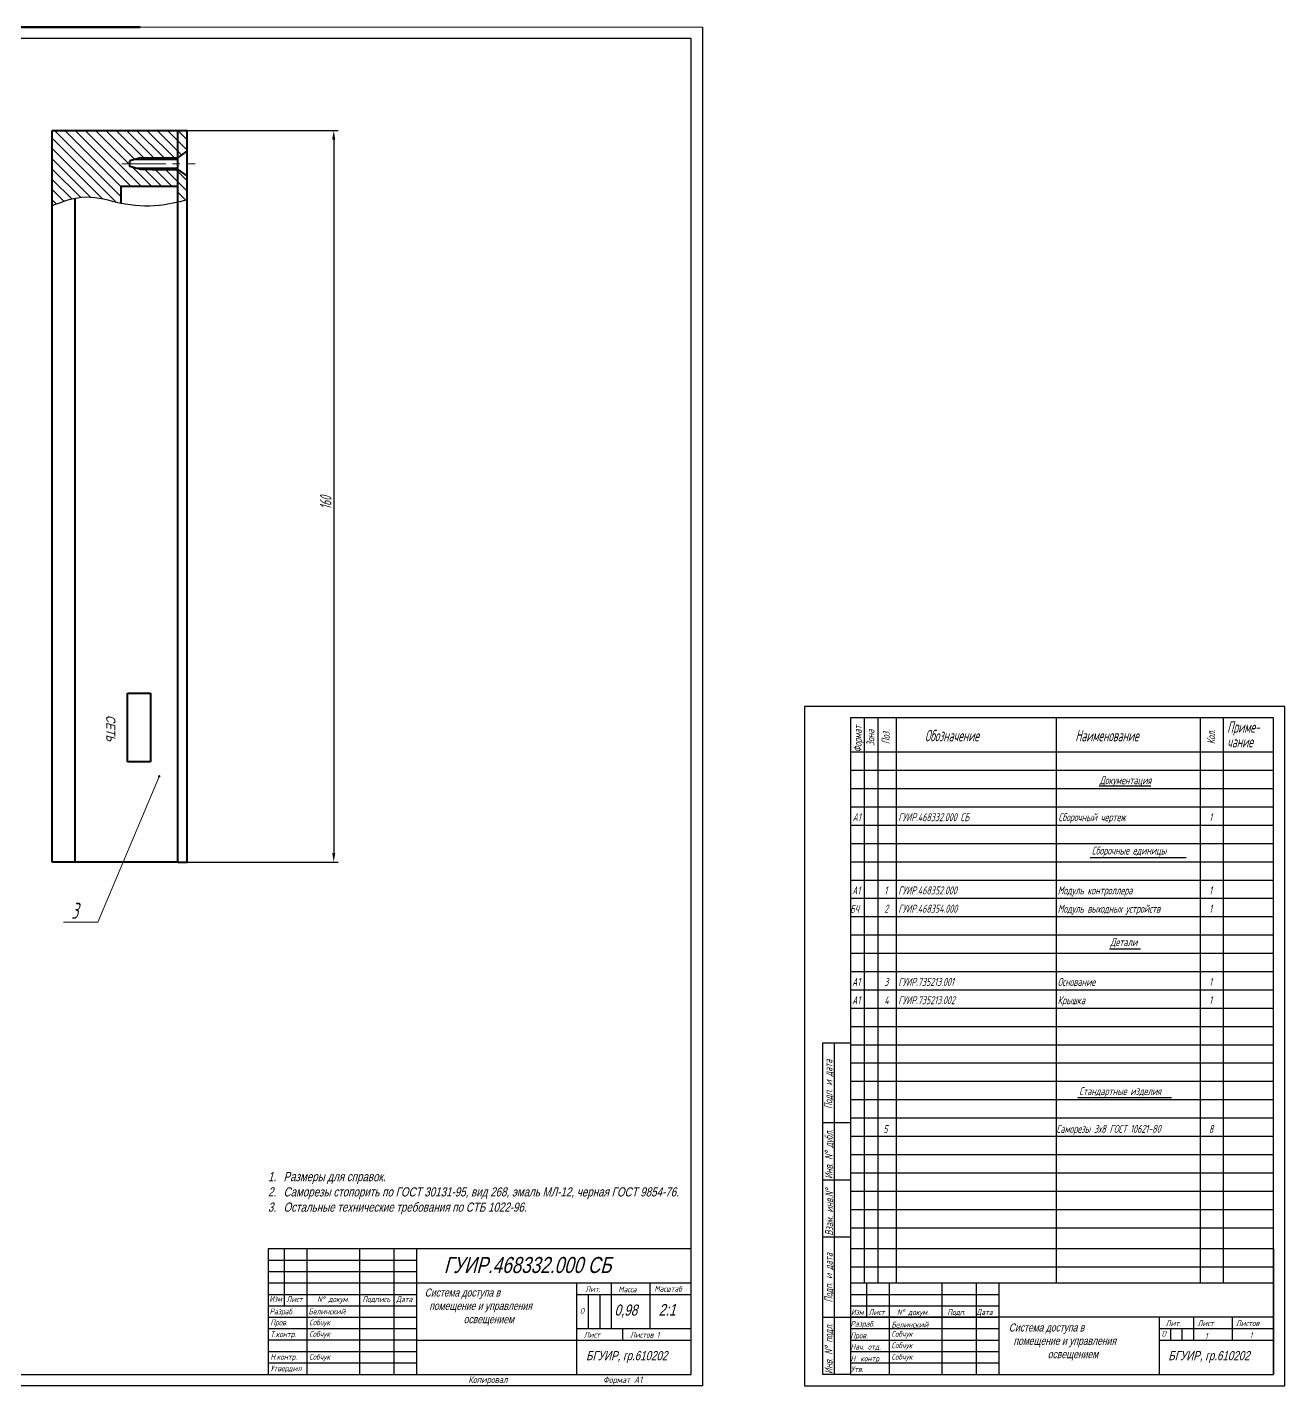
# Model space of a CAD drawing. Header units: millimetres. Extents: x 4478846 to 4492776, y 3796523 to 3799112.
# Drawn here: x 4486266 to 4486816, y 3797671 to 3798265 of the extents above; entities that cross this region are included whole.
import ezdxf
from ezdxf.enums import TextEntityAlignment as Align

# ---------------------------------------------------------------- set-up
doc = ezdxf.new("R2010")
doc.units = ezdxf.units.MM
doc.linetypes.add('CENTER2', pattern=[28.575, 19.05, -3.175, 3.175, -3.175])
doc.layers.get('0').update_dxf_attribs({"lineweight": 25})
doc.layers.get('Defpoints').update_dxf_attribs({"color": 5})
for name, color, linetype, lineweight in [('1', 1, 'Continuous', 40), ('2', 3, 'CENTER2', 20), ('dim', 7, 'Continuous', 20), ('TXT', 220, 'Continuous', 20), ('Рамка', 7, 'Continuous', 60)]:
    doc.layers.add(name, color=color, linetype=linetype, lineweight=lineweight)
for name, color, linetype in [('MultiLayer', 9, 'Continuous'), ('RAHMEN025', 7, 'Continuous'), ('Текст', 4, 'Continuous')]:
    doc.layers.add(name, color=color, linetype=linetype)
doc.styles.add('35', font='gostw.shx', dxfattribs={"width": 0.65, "oblique": 15, "height": 3.5})
doc.styles.add('5', font='gostw.shx', dxfattribs={"width": 0.75, "oblique": 15, "height": 5})
doc.styles.add('7', font='gostw.shx', dxfattribs={"width": 0.75, "oblique": 15, "height": 7})
doc.styles.add('ESKD', font='standarteskd.shx', dxfattribs={"width": 0.8, "oblique": 15})
doc.styles.add('GOSTW', font='GOSTW')
doc.styles.add('стиль1', font='romans.shx', dxfattribs={"width": 0.75, "oblique": 15, "height": 3.5})
doc.dimstyles.new('BUT$0', dxfattribs={"dimtxt": 3.5, "dimasz": 4, "dimexe": 2, "dimexo": 0, "dimgap": 1, "dimtad": 1, "dimdec": 4, "dimzin": 9, "dimdsep": 46, "dimtxsty": '35', "dimcen": 0, "dimclrd": 256, "dimclre": 256, "dimclrt": 256, "dimadec": 0, "dimazin": 0, "dimtfac": 0.7, "dimtdec": 4, "dimtmove": 0, "dimatfit": 0, "dimfxl": 1, "dimtolj": 1, "dimtzin": 9, "dimarcsym": 0})

# ---------------------------------------------------------------- blocks, each defined once
blk = doc.blocks.new('*D412')
at = {"layer": 'Defpoints', "color": 0, "transparency": 16777216}
for p in [(4486336.35, 3798219.4), (4486336.35, 3797899.4), (4486400.47, 3797899.4)]:
    blk.add_point(p, dxfattribs=at)
at = {"layer": 'dim', "lineweight": -2, "transparency": 16777216}
for p, q in [((4486336.35, 3798219.4), (4486402.47, 3798219.4)), ((4486400.47, 3798215.4), (4486400.47, 3797903.4)), ((4486336.35, 3797899.4), (4486402.47, 3797899.4))]:
    blk.add_line(p, q, dxfattribs=at)
at = {"layer": 'dim', "transparency": 16777216}
for points in [[(4486399.8, 3798215.4), (4486401.13, 3798215.4), (4486400.47, 3798219.4)], [(4486399.8, 3797903.4), (4486401.13, 3797903.4), (4486400.47, 3797899.4)]]:
    blk.add_solid(points, dxfattribs=at)
at = {"layer": 'dim', "transparency": 16777216, "insert": (4486396.97, 3798056.56), "char_height": 5, "attachment_point": 5, "rotation": 90, "style": '5'}
blk.add_mtext('\\A1;160', dxfattribs=at)

msp = doc.modelspace()

# ---------------------------------------------------------------- hatches: boundary and pattern name
at = {"transparency": 33554687}
h = msp.add_hatch(dxfattribs=at)
h.set_pattern_fill('ANSI31', color=256, angle=90)
h.set_pattern_definition([(135, (4484377.3277, 3797758.624), (-2.245064, -2.245064), [])])
edge = h.paths.add_edge_path()
edge.add_line((4486332.34835, 3798202.33104), (4486321.06092, 3798202.33104))
edge.add_line((4486321.06092, 3798202.33104), (4486316.06092, 3798202.33104))
edge.add_line((4486316.06092, 3798202.33104), (4486311.34835, 3798203.59377))
edge.add_line((4486311.34835, 3798203.59377), (4486311.34835, 3798206.07275))
edge.add_line((4486311.34835, 3798206.07275), (4486316.06092, 3798207.33548))
edge.add_line((4486316.06092, 3798207.33548), (4486321.06092, 3798207.33548))
edge.add_line((4486321.06092, 3798207.33548), (4486332.34835, 3798207.33548))
edge.add_line((4486332.34835, 3798207.33548), (4486332.34835, 3798219.39844))
edge.add_line((4486332.34835, 3798219.39844), (4486277.34835, 3798219.39844))
edge.add_line((4486277.34835, 3798219.39844), (4486277.34835, 3798186.58146))
edge.add_spline(control_points=[(4486277.34835, 3798186.58146), (4486280.67749, 3798187.81002), (4486284.00663, 3798189.03858), (4486287.34835, 3798189.73217)], knot_values=[0, 0, 0, 0, 10.324120424, 10.324120424, 10.324120424, 10.324120424], degree=3, periodic=0)
edge.add_spline(control_points=[(4486287.34835, 3798189.73217), (4486288.96725, 3798190.06819), (4486295.57172, 3798190.92522), (4486302.2489, 3798188.69166), (4486307.34835, 3798187.63975)], knot_values=[10.324120424, 10.324120424, 10.324120424, 10.324120424, 15.325649108, 30.691169854, 30.691169854, 30.691169854, 30.691169855], degree=3, periodic=0)
edge.add_line((4486307.34835, 3798187.63975), (4486307.34835, 3798194.85326))
edge.add_line((4486307.34835, 3798194.85326), (4486332.34835, 3798194.85326))
edge.add_line((4486332.34835, 3798194.85326), (4486332.34835, 3798202.33104))
h.paths.add_polyline_path([(4486336.34835, 3798219.39844), (4486332.34835, 3798219.39844), (4486332.34835, 3798207.33548), (4486336.34835, 3798210.33219)])
edge = h.paths.add_edge_path()
edge.add_line((4486336.34835, 3798199.33433), (4486332.34835, 3798202.33104))
edge.add_line((4486332.34835, 3798202.33104), (4486332.34835, 3798194.85326))
edge.add_line((4486332.34835, 3798194.85326), (4486332.34835, 3798188.13228))
edge.add_spline(control_points=[(4486332.34835, 3798188.13228), (4486333.683, 3798188.43348), (4486335.01568, 3798188.75373), (4486336.34835, 3798189.07398)], knot_values=[55.857678505, 55.857678505, 55.857678505, 55.857678505, 59.949747801, 59.949747801, 59.949747801, 59.949747801], degree=3, periodic=0)
edge.add_line((4486336.34835, 3798189.07398), (4486336.34835, 3798199.33433))

# ---------------------------------------------------------------- linework, layer by layer
for p, q in [((4486556.7644, 3798259.5109), (4485741.7644, 3798259.5109)), ((4486556.7644, 3797675.5109), (4486556.7644, 3798259.5109)), ((4486313.2664, 3798206.58669), (4486332.34835, 3798206.58669)), ((4486313.2664, 3798203.07983), (4486332.34835, 3798203.07983)), ((4486606.37545, 3797967.51141), (4486606.37545, 3797670.51141)), ((4486811.37545, 3797939.51141), (4486626.37545, 3797939.51141)), ((4486811.37545, 3797931.51141), (4486626.37545, 3797931.51141)), ((4486811.37545, 3797923.51141), (4486626.37545, 3797923.51141)), ((4486811.37545, 3797915.51141), (4486626.37545, 3797915.51141)), ((4486811.37545, 3797907.51141), (4486626.37545, 3797907.51141)), ((4486811.37545, 3797899.51141), (4486626.37545, 3797899.51141)), ((4486731.21264, 3797901.51091), (4486773.25404, 3797901.51091)), ((4486811.37545, 3797891.51141), (4486626.37545, 3797891.51141)), ((4486811.37545, 3797883.51141), (4486626.37545, 3797883.51141)), ((4486811.37545, 3797875.51141), (4486626.37545, 3797875.51141)), ((4486811.37545, 3797867.51141), (4486626.37545, 3797867.51141)), ((4486811.37545, 3797859.51141), (4486626.37545, 3797859.51141)), ((4486739.68576, 3797861.51091), (4486753.22194, 3797861.51091)), ((4486811.37545, 3797851.51141), (4486626.37545, 3797851.51141)), ((4486811.37545, 3797843.51141), (4486626.37545, 3797843.51141)), ((4486811.37545, 3797835.51141), (4486626.37545, 3797835.51141)), ((4486811.37545, 3797827.51141), (4486626.37545, 3797827.51141)), ((4486811.37545, 3797819.51141), (4486626.37545, 3797819.51141)), ((4486811.37545, 3797811.51141), (4486626.37545, 3797811.51141)), ((4486811.37545, 3797803.51141), (4486626.37545, 3797803.51141)), ((4486811.37545, 3797795.51141), (4486626.37545, 3797795.51141)), ((4486725.89349, 3797796.54318), (4486766.84874, 3797796.54318)), ((4486811.37545, 3797787.51141), (4486626.37545, 3797787.51141)), ((4486811.37545, 3797779.51141), (4486626.37545, 3797779.51141)), ((4486811.37545, 3797771.51141), (4486626.37545, 3797771.51141)), ((4486371.7644, 3797725.5109), (4486436.7644, 3797725.5109)), ((4486371.7644, 3797720.5109), (4486436.7644, 3797720.5109)), ((4486371.7644, 3797715.5109), (4486436.7644, 3797715.5109)), ((4486511.7644, 3797710.5109), (4486511.7644, 3797695.5109)), ((4486516.7644, 3797710.5109), (4486516.7644, 3797695.5109)), ((4486626.37545, 3797710.51141), (4486691.37545, 3797710.51141)), ((4486371.7644, 3797700.5109), (4486436.7644, 3797700.5109)), ((4486371.7644, 3797695.5109), (4486436.7644, 3797695.5109)), ((4486436.7644, 3797690.5109), (4486371.7644, 3797690.5109)), ((4486371.7644, 3797685.5109), (4486436.7644, 3797685.5109)), ((4486371.7644, 3797680.5109), (4486436.7644, 3797680.5109)), ((4485741.7644, 3797675.5109), (4486556.7644, 3797675.5109)), ((4486606.37545, 3797670.51141), (4486816.37545, 3797670.51141))]:
    msp.add_line(p, q)
for points in [[(4486371.7644, 3797730.5109), (4486556.7644, 3797730.5109)], [(4486371.7644, 3797730.5109), (4486371.7644, 3797675.5109)], [(4486378.7644, 3797730.5109), (4486378.7644, 3797705.5109)], [(4486388.7644, 3797730.5109), (4486388.7644, 3797675.5109)], [(4486411.7644, 3797730.5109), (4486411.7644, 3797675.5109)], [(4486426.7644, 3797730.5109), (4486426.7644, 3797675.5109)], [(4486436.7644, 3797675.5109), (4486436.7644, 3797730.5109)], [(4486436.7644, 3797715.5109), (4486556.7644, 3797715.5109)], [(4486506.7644, 3797675.5109), (4486506.7644, 3797715.5109)], [(4486521.7644, 3797715.5109), (4486521.7644, 3797696.5109), (4486521.7644, 3797695.5109)], [(4486538.7644, 3797715.5109), (4486538.7644, 3797695.5109)], [(4486371.7644, 3797710.5109), (4486436.7644, 3797710.5109)], [(4486506.7644, 3797710.5109), (4486556.7644, 3797710.5109)], [(4486371.7644, 3797705.5109), (4486436.7644, 3797705.5109)], [(4486506.7644, 3797695.5109), (4486556.7644, 3797695.5109)], [(4486526.7644, 3797695.5109), (4486526.7644, 3797690.5109)], [(4486436.7644, 3797690.5109), (4486556.7644, 3797690.5109)]]:
    msp.add_lwpolyline(points)
msp.add_spline([(4486277.34835, 3798186.58146), (4486292.21535, 3798190.30273), (4486307.34835, 3798187.63975), (4486324.05672, 3798186.6797), (4486336.34835, 3798189.07398)], degree=3)
at = {"layer": '1'}
for p, q in [((4486277.34835, 3797899.39844), (4486277.34835, 3798219.39844)), ((4486277.34835, 3798219.39844), (4486332.34835, 3798219.39844)), ((4486332.34835, 3797899.39844), (4486332.34835, 3798219.39844)), ((4486332.34835, 3798219.39844), (4486336.34835, 3798219.39844)), ((4486336.34835, 3797899.39844), (4486336.34835, 3798219.39844)), ((4486332.34835, 3798207.33548), (4486336.34835, 3798210.33219)), ((4486336.34835, 3798199.33433), (4486336.34835, 3798210.33219)), ((4486316.06092, 3798207.33548), (4486311.34835, 3798206.07275)), ((4486311.34835, 3798203.59377), (4486311.34835, 3798206.07275)), ((4486316.06092, 3798202.33104), (4486311.34835, 3798203.59377)), ((4486316.06092, 3798207.33548), (4486321.06092, 3798207.33548)), ((4486321.06092, 3798202.33104), (4486316.06092, 3798202.33104)), ((4486321.06092, 3798207.33548), (4486332.34835, 3798207.33548)), ((4486321.06092, 3798202.33104), (4486332.34835, 3798202.33104)), ((4486332.34835, 3798202.33104), (4486332.34835, 3798207.33548)), ((4486332.34835, 3798202.33104), (4486336.34835, 3798199.33433)), ((4486332.34835, 3798194.85326), (4486307.34835, 3798194.85326)), ((4486307.34835, 3798194.85326), (4486307.34835, 3798187.63975)), ((4486287.34835, 3797899.39844), (4486287.34835, 3798189.73217)), ((4486310.34835, 3797943.27446), (4486310.34835, 3797973.27446)), ((4486310.34835, 3797973.27446), (4486320.34835, 3797973.27446)), ((4486320.34835, 3797973.27446), (4486320.34835, 3797943.27446)), ((4486320.34835, 3797943.27446), (4486310.34835, 3797943.27446)), ((4486332.34835, 3797899.39844), (4486277.34835, 3797899.39844)), ((4486332.34835, 3797899.39844), (4486336.34835, 3797899.39844))]:
    msp.add_line(p, q, dxfattribs=at)
at = {"layer": '2'}
for p, q in [((4486307.74016, 3798204.83326), (4486339.86534, 3798204.83326)), ((4486308.00383, 3798204.83326), (4486329.34835, 3798204.83326))]:
    msp.add_line(p, q, dxfattribs=at)
at = {"layer": 'dim'}
for p in [(4486324.2465, 3797937.21054), (4486282.26034, 3797873.22185)]:
    msp.add_line(p, (4486297.26034, 3797873.22185), dxfattribs=at)
at = {"layer": 'dim', "const_width": 0.5, "flags": 128}
msp.add_lwpolyline([(4486323.90798, 3797937.01969, -1), (4486324.40798, 3797937.01969, -1)], format="xyb", close=True, dxfattribs=at)
at = {"layer": 'RAHMEN025'}
for p, q in [((4486561.7644, 3798264.5109), (4486561.7644, 3797670.5109)), ((4486561.7644, 3797670.5109), (4485721.7644, 3797670.5109))]:
    msp.add_line(p, q, dxfattribs=at)
at = {"layer": 'TXT'}
msp.add_line((4486315.7644, 3798264.5109), (4486561.7644, 3798264.5109), dxfattribs=at)
at = {"layer": 'Рамка'}
msp.add_line((4485721.7644, 3798264.5109), (4486315.7644, 3798264.5109), dxfattribs=at)
at = {"layer": 'Текст'}
for p, q in [((4486816.37545, 3797967.51141), (4486606.37545, 3797967.51141)), ((4486816.37545, 3797670.51141), (4486816.37545, 3797967.51141)), ((4486811.37545, 3797962.51141), (4486626.37545, 3797962.51141)), ((4486626.37545, 3797962.51141), (4486626.37545, 3797675.51141)), ((4486632.37545, 3797962.51141), (4486632.37545, 3797715.51141)), ((4486638.37545, 3797962.51141), (4486638.37545, 3797715.51141)), ((4486646.37545, 3797962.51141), (4486646.37545, 3797715.51141)), ((4486716.37545, 3797962.51141), (4486716.37545, 3797715.51141)), ((4486779.37545, 3797962.51141), (4486779.37545, 3797715.51141)), ((4486789.37545, 3797962.51141), (4486789.37545, 3797715.51141)), ((4486811.37545, 3797675.51141), (4486811.37545, 3797962.51141)), ((4486811.37545, 3797947.51141), (4486626.37545, 3797947.51141)), ((4486811.37545, 3797763.51141), (4486626.37545, 3797763.51141)), ((4486811.37545, 3797755.51141), (4486626.37545, 3797755.51141)), ((4486811.37545, 3797747.51141), (4486626.37545, 3797747.51141)), ((4486811.37545, 3797739.51141), (4486626.37545, 3797739.51141)), ((4486626.37545, 3797730.51141), (4486811.37545, 3797730.51141)), ((4486811.42501, 3797730.59379), (4486811.42501, 3797675.59379)), ((4486626.37545, 3797722.51141), (4486811.37545, 3797722.51141)), ((4486626.37545, 3797715.51141), (4486811.37545, 3797715.51141)), ((4486633.37545, 3797715.51141), (4486633.37545, 3797700.51141)), ((4486643.37545, 3797715.51141), (4486643.37545, 3797675.51141)), ((4486666.37545, 3797715.51141), (4486666.37545, 3797675.51141)), ((4486681.37545, 3797715.51141), (4486681.37545, 3797675.51141)), ((4486691.37545, 3797715.51141), (4486691.37545, 3797675.51141)), ((4486626.37545, 3797705.51141), (4486691.37545, 3797705.51141)), ((4486626.37545, 3797700.51141), (4486691.37545, 3797700.51141)), ((4486811.37545, 3797700.51141), (4486626.37545, 3797700.51141)), ((4486761.37545, 3797700.51141), (4486761.37545, 3797675.51141)), ((4486776.37545, 3797700.51141), (4486776.37545, 3797690.51141)), ((4486793.37545, 3797700.51141), (4486793.37545, 3797690.51141)), ((4486626.37545, 3797695.51141), (4486691.37545, 3797695.51141)), ((4486761.37545, 3797695.51141), (4486811.37545, 3797695.51141)), ((4486766.37545, 3797695.51141), (4486766.37545, 3797690.51141)), ((4486771.37545, 3797695.51141), (4486771.37545, 3797690.51141)), ((4486626.37545, 3797690.51141), (4486691.37545, 3797690.51141)), ((4486761.37545, 3797690.51141), (4486811.37545, 3797690.51141)), ((4486626.37545, 3797685.51141), (4486691.37545, 3797685.51141)), ((4486626.37545, 3797680.51141), (4486691.37545, 3797680.51141)), ((4486626.37545, 3797675.51141), (4486811.37545, 3797675.51141))]:
    msp.add_line(p, q, dxfattribs=at)
for points in [[(4486626.37545, 3797675.51141), (4486614.37545, 3797675.51141), (4486614.37545, 3797820.51141), (4486626.37545, 3797820.51141)], [(4486619.37545, 3797675.51141), (4486619.37545, 3797820.51141)], [(4486626.37545, 3797785.51141), (4486614.37545, 3797785.51141)], [(4486614.37545, 3797760.51141), (4486626.37545, 3797760.51141)], [(4486626.37545, 3797735.51141), (4486614.37545, 3797735.51141)], [(4486614.37545, 3797700.51141), (4486626.37545, 3797700.51141)]]:
    msp.add_lwpolyline(points, dxfattribs=at)

# ---------------------------------------------------------------- texts
at = {"oblique": 15, "width": 0.75}
for s, height, style, p in [('Приме-', 5, '5', (4486791.12121, 3797956.04685)), ('Обозначение', 5, '5', (4486658.9399, 3797952.27937)), ('Наименование', 5, '5', (4486724.71876, 3797952.27937)), ('чание', 5, '5', (4486791.12121, 3797949.59725)), ('%%uДокументация', 3.5, '35', (4486735.37545, 3797933.51141)), ('А1', 3.5, '35', (4486627.32142, 3797917.35736)), ('ГУИР.468332.000 СБ', 3.5, '35', (4486647.32142, 3797917.35736)), ('Сборочный чертеж', 3.5, '35', (4486717.32142, 3797917.35736)), ('1', 3.5, '35', (4486783.26502, 3797917.35736)), ('Сборочные единицы', 3.5, '35', (4486731.95519, 3797902.77617)), ('А1', 3.5, '35', (4486627.11401, 3797885.35736)), ('1', 3.5, '35', (4486641.19518, 3797885.35736)), ('ГУИР.468352.000', 3.5, '35', (4486647.32142, 3797885.35736)), ('Модуль контроллера', 3.5, '35', (4486717.04205, 3797885.35736)), ('1', 3.5, '35', (4486783.26502, 3797885.35736)), ('БЧ', 3.5, '35', (4486626.20367, 3797877.27127)), ('2', 3.5, '35', (4486641.19518, 3797877.35736)), ('ГУИР.468354.000', 3.5, '35', (4486647.32142, 3797877.35736)), ('Модуль выходных устройств', 3.5, '35', (4486717.04205, 3797877.35736)), ('1', 3.5, '35', (4486783.26502, 3797877.35736)), ('Детали', 3.5, '35', (4486740.0445, 3797862.77617)), ('А1', 3.5, '35', (4486627.11401, 3797845.35736)), ('3', 3.5, '35', (4486641.19518, 3797845.35736)), ('ГУИР.735213.001', 3.5, '35', (4486647.32142, 3797845.35736)), ('Основание', 3.5, '35', (4486717.04205, 3797845.35736)), ('1', 3.5, '35', (4486783.26502, 3797845.35736)), ('А1', 3.5, '35', (4486627.11401, 3797837.35736)), ('4', 3.5, '35', (4486641.19518, 3797837.35736)), ('ГУИР.735213.002', 3.5, '35', (4486647.32142, 3797837.35736)), ('Крышка ', 3.5, '35', (4486717.04205, 3797837.35736)), ('1', 3.5, '35', (4486783.26502, 3797837.35736)), ('Стандартные изделия', 3.5, '35', (4486726.44455, 3797797.59553)), ('5', 3.5, '35', (4486640.75574, 3797780.9948)), ('Саморезы 3х8 ГОСТ 10621-80', 3.5, '35', (4486716.50597, 3797781.10402)), ('8', 3.5, '35', (4486783.10559, 3797780.9948))]:
    msp.add_text(s, height=height, dxfattribs=dict(at, style=style)).set_placement(p)
for s, style, p in [('Формат', '35', (4486631.32701, 3797947.44661)), ('Зона', '35', (4486636.9307, 3797950.2193)), ('Поз.', '35', (4486643.61031, 3797951.02553)), ('Кол.', '35', (4486785.85185, 3797951.02553)), ('Подп. и дата', 'GOSTW', (4486618.48549, 3797791.55338)), ('Инв. N%%D дубл.', 'GOSTW', (4486618.66221, 3797760.9625)), ('Взам. инв.N%%D', 'GOSTW', (4486618.83894, 3797736.17177)), ('Подп. и дата', 'GOSTW', (4486618.59529, 3797706.95106)), ('Инв. N%%D подл.', 'GOSTW', (4486618.59529, 3797675.72929))]:
    msp.add_text(s, height=3.5, rotation=90, dxfattribs=dict(at, style=style)).set_placement(p)
at = {"insert": (4486448.64171, 3797726.84332), "char_height": 7, "attachment_point": 1, "style": 'ESKD'}
msp.add_mtext_dynamic_manual_height_columns('ГУИР.468332.000 СБ', width=101.2474268, gutter_width=20, heights=[0], dxfattribs=at)
at = {"width": 105.9279495, "attachment_point": 1, "style": 'ESKD'}
for s, insert, char_height in [('\\pxt1;  {\\H0.7x;Система доступа в \\P^Iпомещение и управления\\P^I^Iосвещением}', (4486437.26859, 3797713.04541), 5), ('\\pxt1;  {\\H0.7x;Система доступа в \\P^Iпомещение и управления\\P^I^Iосвещением}', (4486692.70595, 3797697.75674), 5), ('БГУИР, гр.610202 ', (4486510.8135, 3797685.69772), 4), ('БГУИР, гр.610202 ', (4486765.42455, 3797685.69823), 4)]:
    msp.add_mtext(s, dxfattribs=dict(at, insert=insert, char_height=char_height))
at = {"color": 7, "attachment_point": 1, "style": 'ESKD'}
for s, insert, char_height in [('0,98', (4486523.24568, 3797706.04309), 4.8), ('2:1 ', (4486542.58143, 3797706.25607), 5)]:
    msp.add_mtext_dynamic_manual_height_columns(s, width=101.2474268, gutter_width=20, heights=[0], dxfattribs=dict(at, insert=insert, char_height=char_height))
at = {"layer": '1', "style": '7', "oblique": 15, "width": 0.75}
msp.add_text('3', height=7, dxfattribs=at).set_placement((4486287.1657, 3797874.72185), align=Align.CENTER)
at = {"layer": 'MultiLayer', "lineweight": -2, "insert": (4486304.98759, 3797967.78992), "char_height": 4, "attachment_point": 1, "rotation": 270, "style": 'ESKD'}
msp.add_mtext_dynamic_manual_height_columns('\\A1;\\pxi-1.7082,l2.7082,t2.7082;СЕТЬ', width=187.5961338, gutter_width=50, heights=[52], dxfattribs=at)
at = {"layer": 'MultiLayer', "color": 7, "lineweight": -2, "insert": (4486367.69038, 3797763.97119), "char_height": 4, "attachment_point": 1, "style": 'ESKD'}
msp.add_mtext_dynamic_manual_height_columns('\\A1;\\pxi-1.7082,l2.7082,t2.7082;1.^IРазмеры для справок.\\P2.^IСаморезы стопорить по ГОСТ 30131-95, вид 268, эмаль МЛ-12, черная ГОСТ 9854-76.{\\A0;\\P3.^IОстальные технические требования по СТБ 1022-96.}', width=187.5961338, gutter_width=50, heights=[74.00186], dxfattribs=at)
at = {"layer": 'Текст', "style": 'стиль1', "oblique": 15, "width": 0.75}
for s, height, p in [('Изм', 2.5, (4486372.30953, 3797707.27858)), ('Лист', 2.5, (4486379.78529, 3797707.12827)), ('N%%d докум. ', 2.5, (4486393.24126, 3797707.12827)), ('Подпись', 2.5, (4486412.98437, 3797707.12827)), ('Дата', 2.5, (4486427.77257, 3797707.12827)), ('Лит.', 2.5, (4486510.48237, 3797711.57609)), ('Масса', 2.5, (4486524.88388, 3797711.40496)), ('Масштаб', 2.5, (4486540.66482, 3797711.69316)), ('Разраб.', 2.5, (4486372.42569, 3797701.79431)), ('Белинский', 2.5, (4486389.42569, 3797701.79431)), ('О  ', 2.5, (4486508.15073, 3797701.99745)), ('Изм', 2.5, (4486626.65436, 3797701.46125)), ('Лист', 2.5, (4486634.31111, 3797701.46125)), ('N%%d докум.', 2.5, (4486646.75332, 3797701.46125)), ('Подп.', 2.5, (4486668.76646, 3797701.46125)), ('Дата', 2.5, (4486681.51434, 3797701.46125)), ('Пров.', 2.5, (4486372.7266, 3797696.96219)), ('Собчук', 2.5, (4486389.7266, 3797696.96219)), ('Разраб.', 2.5, (4486626.42707, 3797696.33223)), ('Белинский', 2.5, (4486644.34807, 3797696.00455)), ('Лит.', 2.5, (4486764.29333, 3797696.62547)), ('Лист', 2.5, (4486778.20371, 3797696.62547)), ('Листов', 2.5, (4486794.96905, 3797696.62547)), ('Т.контр.', 2.5, (4486372.7266, 3797691.84506)), ('Собчук', 2.5, (4486389.7266, 3797691.96219)), ('Лист   ', 2.5, (4486509.85687, 3797691.57609)), ('Листов 1', 2.5, (4486530.06514, 3797691.57609)), ('Пров.', 2.5, (4486626.42707, 3797691.29015)), ('Собчук', 2.5, (4486644.33765, 3797691.9627)), ('1', 2.5, (4486781.46138, 3797691.12467)), ('Нач. отд.', 2.5, (4486626.46484, 3797686.335)), ('Собчук', 2.5, (4486644.33765, 3797686.9627)), ('Н.контр.', 2.5, (4486372.7266, 3797681.92284)), ('Собчук', 2.5, (4486389.7266, 3797681.96219)), ('Н. контр.', 2.5, (4486626.46484, 3797681.20598)), ('Собчук', 2.5, (4486644.33765, 3797681.9627)), ('Утвердил', 2.5, (4486372.7266, 3797676.90323)), ('Копировал', 3, (4486459.29993, 3797671.7609)), ('Формат А1', 2.75, (4486518.2285, 3797671.7609)), ('Утв.', 2.5, (4486626.65436, 3797676.51163))]:
    msp.add_text(s, height=height, dxfattribs=at).set_placement(p)
at = {"layer": 'Текст', "color": 7, "style": 'стиль1', "oblique": 15, "width": 0.75}
msp.add_text('О', height=2.5, dxfattribs=at).set_placement((4486762.52259, 3797692.05076))
at = {"layer": 'Текст', "style": 'стиль1', "oblique": 15, "width": 0.75, "flags": 4}
msp.add_attdef('1', text='1', height=2.5, dxfattribs=at).set_placement((4486801.66712, 3797691.49141), align=Align.CENTER)

# ---------------------------------------------------------------- dimensions: what is measured, and where the dimension line sits
at = {"layer": 'dim'}
dim = msp.add_linear_dim(base=(4486400.46795, 3797899.39844), p1=(4486336.34835, 3798219.39844), p2=(4486336.34835, 3797899.39844), angle=90, dimstyle='BUT$0', override={"dimlfac": 0.5, "dimtxsty": '5'}, dxfattribs=at)
dim.commit()
dim.dimension.update_dxf_attribs({"geometry": '*D412', "text_midpoint": (4486400.46795, 3798056.56388), "dimtype": 160})

doc.saveas('drawing.dxf')
